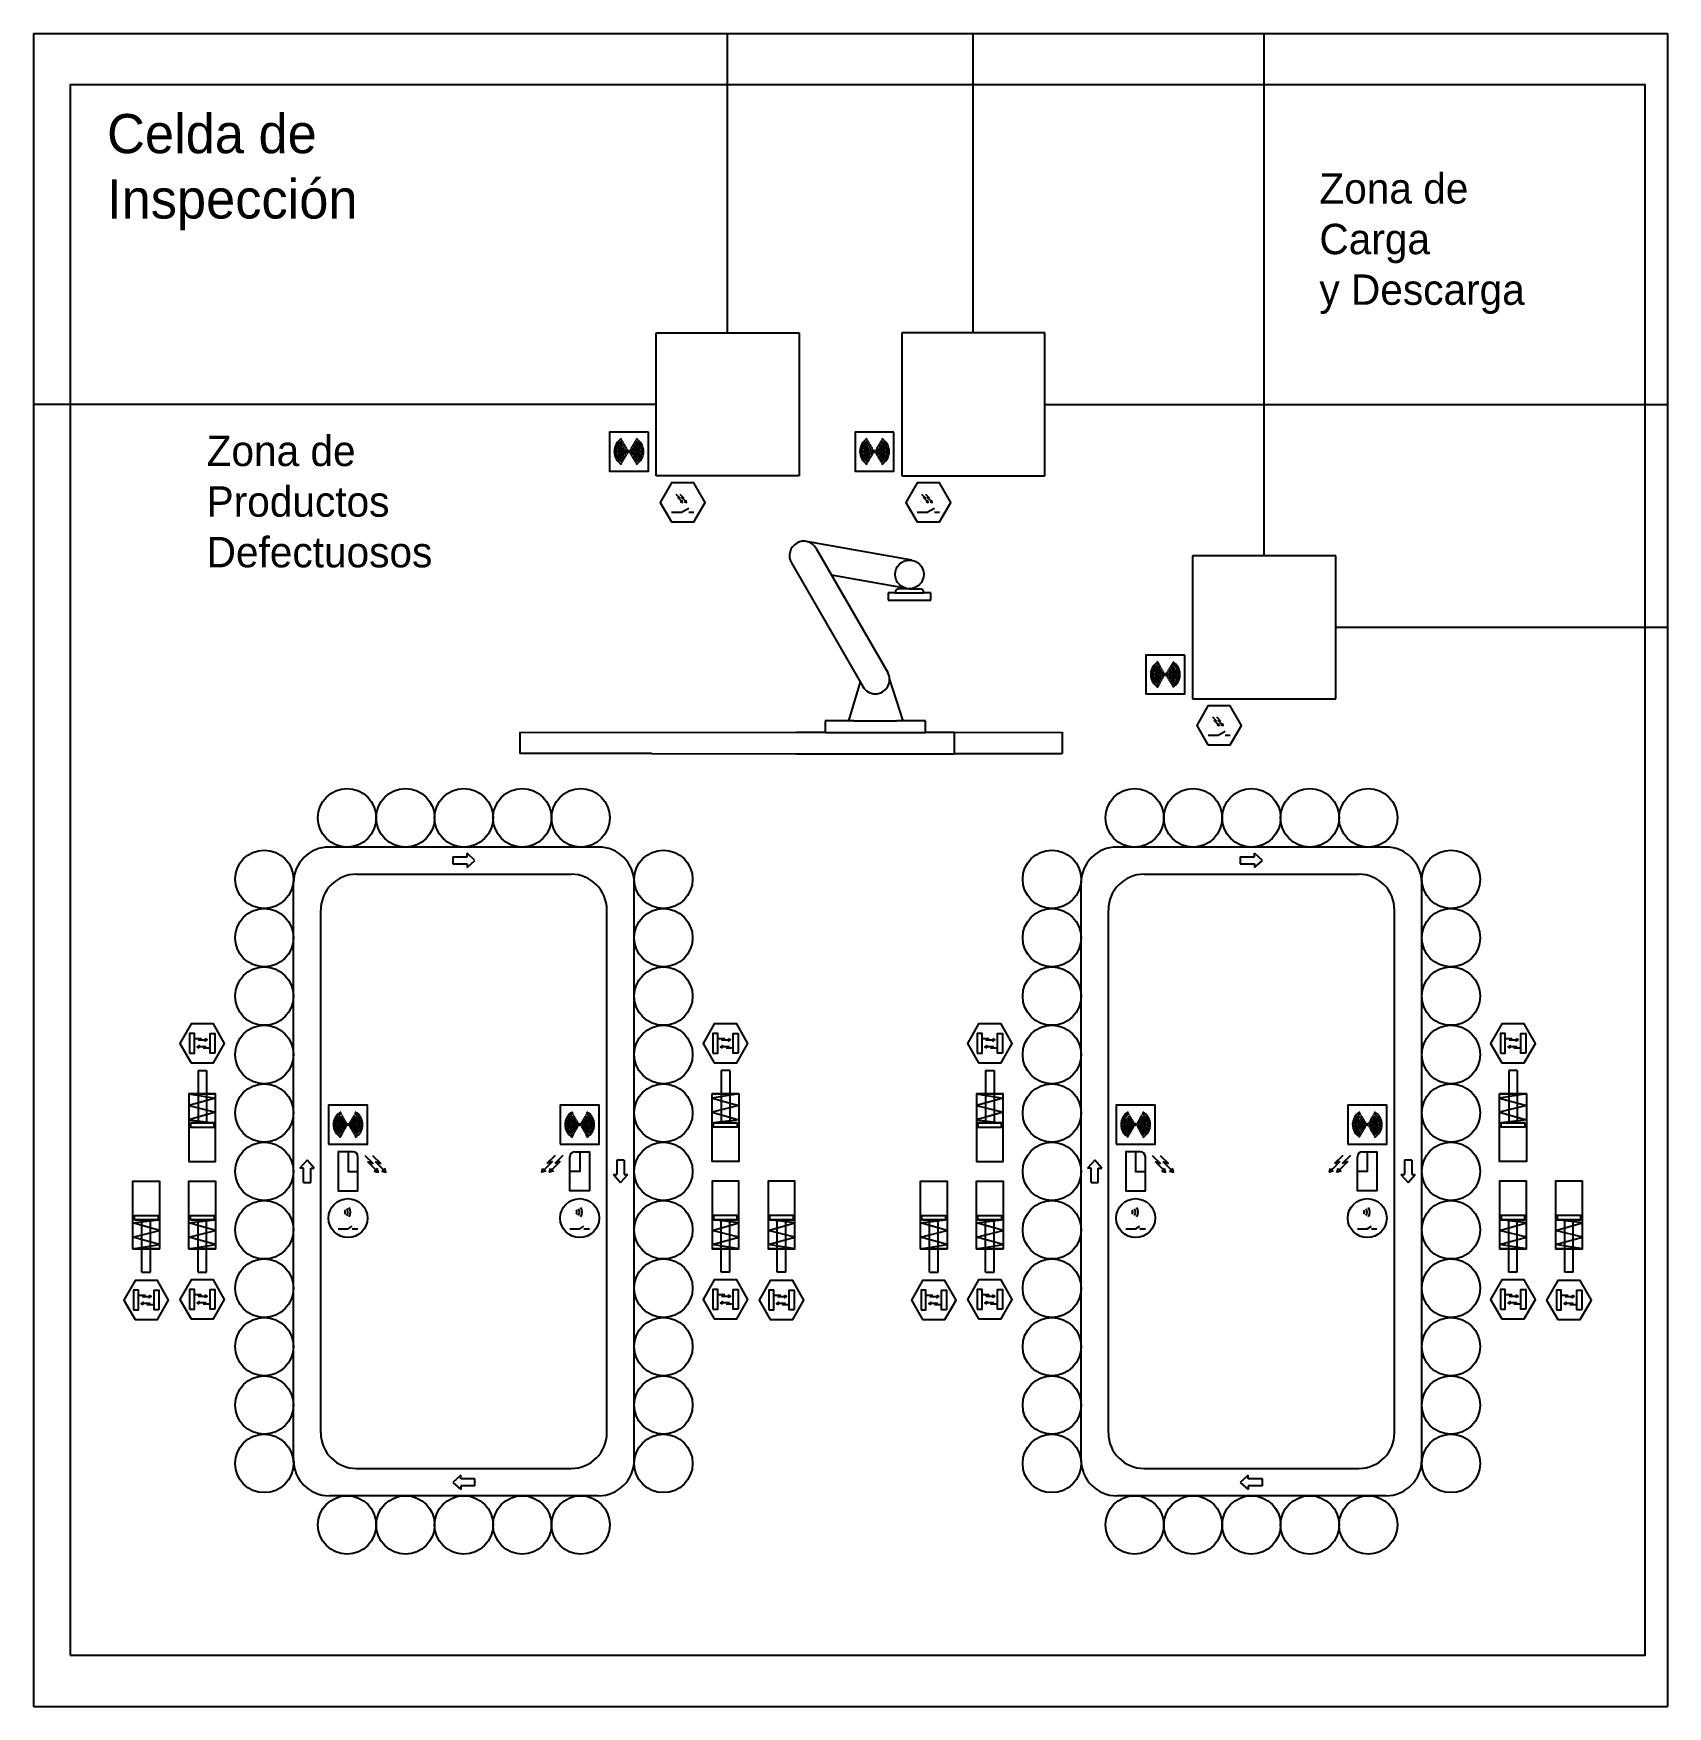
# Model space of a CAD drawing. Header units: millimetres. Extents: x 3428 to 11821, y 2366 to 10958.
import ezdxf

# ---------------------------------------------------------------- set-up
doc = ezdxf.new("R2010")
doc.units = ezdxf.units.MM
doc.header["$LTSCALE"] = 0.4
for name, color, linetype in [('01 Contornos vistos 0.35', 150, 'Continuous'), ('Almacenaje', 80, 'Continuous'), ('Celdas', 200, 'Continuous'), ('Maquina', 82, 'Continuous'), ('Robots', 80, 'Continuous'), ('Sensores', 211, 'Continuous'), ('Texto2', 7, 'Continuous'), ('TrayectAGV', 140, 'Continuous')]:
    doc.layers.add(name, color=color, linetype=linetype)

msp = doc.modelspace()

# ---------------------------------------------------------------- linework, layer by layer
at = {"layer": '01 Contornos vistos 0.35', "color": 6}
for p, q in [((6735.4, 8576.5), (6749.5, 8571.4)), ((6755.4, 8576.5), (6769.5, 8571.4)), ((7997.1, 8576.5), (8011.2, 8571.4)), ((8017.1, 8576.5), (8031.2, 8571.4)), ((9490.9, 7431.6), (9505, 7426.5)), ((9510.9, 7431.6), (9525, 7426.5)), ((4255.1, 5771.5), (4255.1, 5821.5)), ((4274.7, 5788.9), (4291.1, 5796.5)), ((4335.3, 5721.5), (4335.3, 5771.5)), ((6942.5, 5771.5), (6942.5, 5821.5)), ((6962.1, 5788.9), (6978.5, 5796.5)), ((7022.7, 5721.5), (7022.7, 5771.5)), ((8300.1, 5771.5), (8300.1, 5821.5)), ((8319.7, 5788.9), (8336.1, 5796.5)), ((8380.3, 5721.5), (8380.3, 5771.5)), ((10987.5, 5771.5), (10987.5, 5821.5)), ((11007.1, 5788.9), (11023.5, 5796.5)), ((11067.7, 5721.5), (11067.7, 5771.5)), ((4315.6, 5754.1), (4299.2, 5746.5)), ((7003, 5754.1), (6986.6, 5746.5)), ((8360.6, 5754.1), (8344.2, 5746.5)), ((11048, 5754.1), (11031.6, 5746.5)), ((5144, 5164.1), (5172.3, 5153.8)), ((5184.2, 5164.1), (5212.5, 5153.8)), ((6093.5, 5164.1), (6065.2, 5153.8)), ((6133.7, 5164.1), (6105.4, 5153.8)), ((9189, 5164.1), (9217.3, 5153.8)), ((9229.2, 5164.1), (9257.5, 5153.8)), ((10138.5, 5164.1), (10110.2, 5153.8)), ((10178.7, 5164.1), (10150.4, 5153.8)), ((4994, 4819.8), (5044, 4819.8)), ((5044, 4819.8), (5065.7, 4832.3)), ((5065.7, 4819.8), (5094, 4819.8)), ((6183.7, 4819.8), (6233.7, 4819.8)), ((6233.7, 4819.8), (6255.3, 4832.3)), ((6255.3, 4819.8), (6283.7, 4819.8)), ((9039, 4819.8), (9089, 4819.8)), ((9089, 4819.8), (9110.7, 4832.3)), ((9110.7, 4819.8), (9139, 4819.8)), ((10228.7, 4819.8), (10278.7, 4819.8)), ((10278.7, 4819.8), (10300.3, 4832.3)), ((10300.3, 4819.8), (10328.7, 4819.8)), ((3967.3, 4453.4), (3967.3, 4503.4)), ((3987, 4470.8), (4003.4, 4478.4)), ((4255.1, 4456.7), (4255.1, 4506.7)), ((4274.7, 4474), (4291.1, 4481.7)), ((6942.5, 4456.7), (6942.5, 4506.7)), ((6962.1, 4474), (6978.5, 4481.7)), ((7230.2, 4453.4), (7230.2, 4503.4)), ((7249.9, 4470.8), (7266.3, 4478.4)), ((8012.3, 4453.4), (8012.3, 4503.4)), ((8032, 4470.8), (8048.4, 4478.4)), ((8300.1, 4456.7), (8300.1, 4506.7)), ((8319.7, 4474), (8336.1, 4481.7)), ((10987.5, 4456.7), (10987.5, 4506.7)), ((11007.1, 4474), (11023.5, 4481.7)), ((11275.2, 4453.4), (11275.2, 4503.4)), ((11294.9, 4470.8), (11311.3, 4478.4)), ((4027.8, 4436), (4011.5, 4428.4)), ((4047.5, 4403.4), (4047.5, 4453.4)), ((4315.6, 4439.3), (4299.2, 4431.7)), ((4335.3, 4406.7), (4335.3, 4456.7)), ((7003, 4439.3), (6986.6, 4431.7)), ((7022.7, 4406.7), (7022.7, 4456.7)), ((7290.7, 4436), (7274.4, 4428.4)), ((7310.4, 4403.4), (7310.4, 4453.4)), ((8072.8, 4436), (8056.5, 4428.4)), ((8092.5, 4403.4), (8092.5, 4453.4)), ((8360.6, 4439.3), (8344.2, 4431.7)), ((8380.3, 4406.7), (8380.3, 4456.7)), ((11048, 4439.3), (11031.6, 4431.7)), ((11067.7, 4406.7), (11067.7, 4456.7)), ((11335.7, 4436), (11319.4, 4428.4)), ((11355.4, 4403.4), (11355.4, 4453.4))]:
    msp.add_line(p, q, dxfattribs=at)
for points in [[(3616.4, 2630.1), (11706.4, 2630.1), (11706.4, 10693.5), (3616.4, 10693.5)], [(6586.4, 8910.8), (6386.4, 8910.8), (6386.4, 8710.8), (6586.4, 8710.8)], [(7848.1, 8910.8), (7648.1, 8910.8), (7648.1, 8710.8), (7848.1, 8710.8)], [(9341.9, 7765.8), (9141.9, 7765.8), (9141.9, 7565.8), (9341.9, 7565.8)], [(4230.1, 5721.5), (4255.1, 5721.5), (4255.1, 5821.5), (4230.1, 5821.5)], [(4360.3, 5721.5), (4335.3, 5721.5), (4335.3, 5821.5), (4360.3, 5821.5)], [(6917.5, 5721.5), (6942.5, 5721.5), (6942.5, 5821.5), (6917.5, 5821.5)], [(7047.7, 5721.5), (7022.7, 5721.5), (7022.7, 5821.5), (7047.7, 5821.5)], [(8275.1, 5721.5), (8300.1, 5721.5), (8300.1, 5821.5), (8275.1, 5821.5)], [(8405.3, 5721.5), (8380.3, 5721.5), (8380.3, 5821.5), (8405.3, 5821.5)], [(10962.5, 5721.5), (10987.5, 5721.5), (10987.5, 5821.5), (10962.5, 5821.5)], [(11092.7, 5721.5), (11067.7, 5721.5), (11067.7, 5821.5), (11092.7, 5821.5)], [(4944, 5254.1), (5144, 5254.1), (5144, 5454.1), (4944, 5454.1)], [(6133.7, 5254.1), (6333.7, 5254.1), (6333.7, 5454.1), (6133.7, 5454.1)], [(8989, 5254.1), (9189, 5254.1), (9189, 5454.1), (8989, 5454.1)], [(10178.7, 5254.1), (10378.7, 5254.1), (10378.7, 5454.1), (10178.7, 5454.1)], [(3942.3, 4403.4), (3967.3, 4403.4), (3967.3, 4503.4), (3942.3, 4503.4)], [(4072.5, 4403.4), (4047.5, 4403.4), (4047.5, 4503.4), (4072.5, 4503.4)], [(4230.1, 4406.7), (4255.1, 4406.7), (4255.1, 4506.7), (4230.1, 4506.7)], [(4360.3, 4406.7), (4335.3, 4406.7), (4335.3, 4506.7), (4360.3, 4506.7)], [(6917.5, 4406.7), (6942.5, 4406.7), (6942.5, 4506.7), (6917.5, 4506.7)], [(7047.7, 4406.7), (7022.7, 4406.7), (7022.7, 4506.7), (7047.7, 4506.7)], [(7205.2, 4403.4), (7230.2, 4403.4), (7230.2, 4503.4), (7205.2, 4503.4)], [(7335.4, 4403.4), (7310.4, 4403.4), (7310.4, 4503.4), (7335.4, 4503.4)], [(7987.3, 4403.4), (8012.3, 4403.4), (8012.3, 4503.4), (7987.3, 4503.4)], [(8117.5, 4403.4), (8092.5, 4403.4), (8092.5, 4503.4), (8117.5, 4503.4)], [(8275.1, 4406.7), (8300.1, 4406.7), (8300.1, 4506.7), (8275.1, 4506.7)], [(8405.3, 4406.7), (8380.3, 4406.7), (8380.3, 4506.7), (8405.3, 4506.7)], [(10962.5, 4406.7), (10987.5, 4406.7), (10987.5, 4506.7), (10962.5, 4506.7)], [(11092.7, 4406.7), (11067.7, 4406.7), (11067.7, 4506.7), (11092.7, 4506.7)], [(11250.2, 4403.4), (11275.2, 4403.4), (11275.2, 4503.4), (11250.2, 4503.4)], [(11380.4, 4403.4), (11355.4, 4403.4), (11355.4, 4503.4), (11380.4, 4503.4)]]:
    msp.add_lwpolyline(points, close=True, dxfattribs=at)
for points in [[(5069, 5214.1), (4994, 5214.1), (4994, 5014.1), (5094, 5014.1), (5094, 5189.1)], [(5069, 5214.1), (5044, 5214.1), (5044, 5114.1), (5094, 5114.1), (5094, 5189.1)], [(6208.7, 5214.1), (6283.7, 5214.1), (6283.7, 5014.1), (6183.7, 5014.1), (6183.7, 5189.1)], [(6208.7, 5214.1), (6233.7, 5214.1), (6233.7, 5114.1), (6183.7, 5114.1), (6183.7, 5189.1)], [(9114, 5214.1), (9039, 5214.1), (9039, 5014.1), (9139, 5014.1), (9139, 5189.1)], [(9114, 5214.1), (9089, 5214.1), (9089, 5114.1), (9139, 5114.1), (9139, 5189.1)], [(10253.7, 5214.1), (10328.7, 5214.1), (10328.7, 5014.1), (10228.7, 5014.1), (10228.7, 5189.1)], [(10253.7, 5214.1), (10278.7, 5214.1), (10278.7, 5114.1), (10228.7, 5114.1), (10228.7, 5189.1)]]:
    msp.add_lwpolyline(points, dxfattribs=at)
for centre, radius in [((6486.4, 8810.8), 5), ((7748.1, 8810.8), 5), ((9241.9, 7665.8), 5), ((5044, 5354.1), 5), ((6233.7, 5354.1), 5), ((9089, 5354.1), 5), ((10278.7, 5354.1), 5), ((5044, 4874.1), 100), ((6233.7, 4874.1), 100), ((9089, 4874.1), 100), ((10278.7, 4874.1), 100)]:
    msp.add_circle(centre, radius, dxfattribs=at)
at = {"layer": '01 Contornos vistos 0.35', "color": 85, "true_color": 0x58ba48}
for centre in [(5038.9, 6929.9), (5338.9, 6929.9), (5638.9, 6929.9), (5938.9, 6929.9), (6238.9, 6929.9), (9083.9, 6929.9), (9383.9, 6929.9), (9683.9, 6929.9), (9983.9, 6929.9), (10283.9, 6929.9), (4614, 6614.1), (6663.7, 6614.1), (8659, 6614.1), (10708.7, 6614.1), (4614, 6314.1), (6663.7, 6314.1), (8659, 6314.1), (10708.7, 6314.1), (4614, 6014.1), (6663.7, 6014.1), (8659, 6014.1), (10708.7, 6014.1), (4614, 5714.1), (6663.7, 5714.1), (8659, 5714.1), (10708.7, 5714.1), (4614, 5414.1), (6663.7, 5414.1), (8659, 5414.1), (10708.7, 5414.1), (4614, 5114.1), (6663.7, 5114.1), (8659, 5114.1), (10708.7, 5114.1), (4614, 4814.1), (6663.7, 4814.1), (8659, 4814.1), (10708.7, 4814.1), (4614, 4514.1), (6663.7, 4514.1), (8659, 4514.1), (10708.7, 4514.1), (4614, 4214.1), (6663.7, 4214.1), (8659, 4214.1), (10708.7, 4214.1), (4614, 3914.1), (6663.7, 3914.1), (8659, 3914.1), (10708.7, 3914.1), (4614, 3614.1), (6663.7, 3614.1), (8659, 3614.1), (10708.7, 3614.1), (5038.9, 3298.3), (5338.9, 3298.3), (5638.9, 3298.3), (5938.9, 3298.3), (6238.9, 3298.3), (9083.9, 3298.3), (9383.9, 3298.3), (9683.9, 3298.3), (9983.9, 3298.3), (10283.9, 3298.3)]:
    msp.add_circle(centre, 150, dxfattribs=at)
at = {"layer": '01 Contornos vistos 0.35', "color": 6}
for centre, radius, start, end in [((6486.4, 8810.8), 75, 120, 240), ((6486.4, 8810.8), 65, 120, 240), ((6486.4, 8810.8), 55, 120, 240), ((6486.4, 8810.8), 55, 300, 60), ((6486.4, 8810.8), 65, 300, 60), ((6486.4, 8810.8), 75, 300, 60), ((7748.1, 8810.8), 75, 120, 240), ((7748.1, 8810.8), 65, 120, 240), ((7748.1, 8810.8), 55, 120, 240), ((7748.1, 8810.8), 55, 300, 60), ((7748.1, 8810.8), 65, 300, 60), ((7748.1, 8810.8), 75, 300, 60), ((6486.4, 8810.8), 45, 120, 240), ((6486.4, 8810.8), 35, 120, 240), ((6486.4, 8810.8), 25, 120, 240), ((6486.4, 8810.8), 15, 120, 240), ((6486.4, 8810.8), 15, 300, 60), ((6486.4, 8810.8), 25, 300, 60), ((6486.4, 8810.8), 35, 300, 60), ((6486.4, 8810.8), 45, 300, 60), ((7748.1, 8810.8), 45, 120, 240), ((7748.1, 8810.8), 35, 120, 240), ((7748.1, 8810.8), 25, 120, 240), ((7748.1, 8810.8), 15, 120, 240), ((7748.1, 8810.8), 15, 300, 60), ((7748.1, 8810.8), 25, 300, 60), ((7748.1, 8810.8), 35, 300, 60), ((7748.1, 8810.8), 45, 300, 60), ((9241.9, 7665.8), 75, 120, 240), ((9241.9, 7665.8), 65, 120, 240), ((9241.9, 7665.8), 55, 120, 240), ((9241.9, 7665.8), 45, 120, 240), ((9241.9, 7665.8), 35, 120, 240), ((9241.9, 7665.8), 25, 120, 240), ((9241.9, 7665.8), 15, 120, 240), ((9241.9, 7665.8), 15, 300, 60), ((9241.9, 7665.8), 25, 300, 60), ((9241.9, 7665.8), 35, 300, 60), ((9241.9, 7665.8), 45, 300, 60), ((9241.9, 7665.8), 55, 300, 60), ((9241.9, 7665.8), 65, 300, 60), ((9241.9, 7665.8), 75, 300, 60), ((5044, 5354.1), 75, 120, 240), ((5044, 5354.1), 75, 300, 60), ((6233.7, 5354.1), 75, 120, 240), ((6233.7, 5354.1), 75, 300, 60), ((9089, 5354.1), 75, 120, 240), ((9089, 5354.1), 75, 300, 60), ((10278.7, 5354.1), 75, 120, 240), ((10278.7, 5354.1), 75, 300, 60), ((5044, 5354.1), 65, 120, 240), ((5044, 5354.1), 55, 120, 240), ((5044, 5354.1), 45, 120, 240), ((5044, 5354.1), 35, 120, 240), ((5044, 5354.1), 25, 120, 240), ((5044, 5354.1), 15, 120, 240), ((5044, 5354.1), 15, 300, 60), ((5044, 5354.1), 25, 300, 60), ((5044, 5354.1), 35, 300, 60), ((5044, 5354.1), 45, 300, 60), ((5044, 5354.1), 55, 300, 60), ((5044, 5354.1), 65, 300, 60), ((6233.7, 5354.1), 65, 120, 240), ((6233.7, 5354.1), 55, 120, 240), ((6233.7, 5354.1), 45, 120, 240), ((6233.7, 5354.1), 35, 120, 240), ((6233.7, 5354.1), 25, 120, 240), ((6233.7, 5354.1), 15, 120, 240), ((6233.7, 5354.1), 15, 300, 60), ((6233.7, 5354.1), 25, 300, 60), ((6233.7, 5354.1), 35, 300, 60), ((6233.7, 5354.1), 45, 300, 60), ((6233.7, 5354.1), 55, 300, 60), ((6233.7, 5354.1), 65, 300, 60), ((9089, 5354.1), 65, 120, 240), ((9089, 5354.1), 55, 120, 240), ((9089, 5354.1), 45, 120, 240), ((9089, 5354.1), 35, 120, 240), ((9089, 5354.1), 25, 120, 240), ((9089, 5354.1), 15, 120, 240), ((9089, 5354.1), 15, 300, 60), ((9089, 5354.1), 25, 300, 60), ((9089, 5354.1), 35, 300, 60), ((9089, 5354.1), 45, 300, 60), ((9089, 5354.1), 55, 300, 60), ((9089, 5354.1), 65, 300, 60), ((10278.7, 5354.1), 65, 120, 240), ((10278.7, 5354.1), 55, 120, 240), ((10278.7, 5354.1), 45, 120, 240), ((10278.7, 5354.1), 35, 120, 240), ((10278.7, 5354.1), 25, 120, 240), ((10278.7, 5354.1), 15, 120, 240), ((10278.7, 5354.1), 15, 300, 60), ((10278.7, 5354.1), 25, 300, 60), ((10278.7, 5354.1), 35, 300, 60), ((10278.7, 5354.1), 45, 300, 60), ((10278.7, 5354.1), 55, 300, 60), ((10278.7, 5354.1), 65, 300, 60), ((5069, 5189.1), 25, 0, 90), ((6208.7, 5189.1), 25, 90, 180), ((9114, 5189.1), 25, 0, 90), ((10253.7, 5189.1), 25, 90, 180), ((5008.6, 4904.4), 20.8, 330, 30), ((5008.6, 4904.4), 34.7, 330, 30), ((5008.6, 4904.4), 48.6, 330, 30), ((6198.3, 4904.4), 20.8, 330, 30), ((6198.3, 4904.4), 34.7, 330, 30), ((6198.3, 4904.4), 48.6, 330, 30), ((9053.6, 4904.4), 20.8, 330, 30), ((9053.6, 4904.4), 34.7, 330, 30), ((9053.6, 4904.4), 48.6, 330, 30), ((10243.3, 4904.4), 20.8, 330, 30), ((10243.3, 4904.4), 34.7, 330, 30), ((10243.3, 4904.4), 48.6, 330, 30)]:
    msp.add_arc(centre, radius, start, end, dxfattribs=at)
at = {"layer": 'Almacenaje'}
for p, q in [((6626.4, 8685.8), (6626.4, 9420.6)), ((6626.4, 9420.6), (7361.3, 9420.6)), ((7361.3, 9420.6), (7361.3, 8685.8)), ((7888.1, 9420.6), (7888.1, 8685.8)), ((8622.9, 9420.6), (7888.1, 9420.6)), ((8622.9, 8685.8), (8622.9, 9420.6)), ((7361.3, 8685.8), (6626.4, 8685.8)), ((7888.1, 8685.8), (8622.9, 8685.8)), ((9381.9, 8275.7), (9381.9, 7540.8)), ((10116.8, 8275.7), (9381.9, 8275.7)), ((10116.8, 7540.8), (10116.8, 8275.7)), ((9381.9, 7540.8), (10116.8, 7540.8))]:
    msp.add_line(p, q, dxfattribs=at)
at = {"layer": 'Maquina'}
for p, q in [((6330, 6779.9), (4947.7, 6779.9)), ((10375, 6779.9), (8992.7, 6779.9)), ((5087.7, 6639.9), (6190, 6639.9)), ((9132.7, 6639.9), (10235, 6639.9)), ((4764, 3632), (4764, 6596.2)), ((6513.7, 3632), (6513.7, 6596.2)), ((8809, 3632), (8809, 6596.2)), ((10558.7, 3632), (10558.7, 6596.2)), ((4904, 3772), (4904, 6456.2)), ((6373.7, 3772), (6373.7, 6456.2)), ((8949, 3772), (8949, 6456.2)), ((10418.7, 3772), (10418.7, 6456.2)), ((5087.7, 3588.3), (6190, 3588.3)), ((9132.7, 3588.3), (10235, 3588.3)), ((6330, 3448.3), (4947.7, 3448.3)), ((10375, 3448.3), (8992.7, 3448.3))]:
    msp.add_line(p, q, dxfattribs=at)
for centre, start, end in [((4947.7, 6596.2), 90, 180), ((6330, 6596.2), 0, 90), ((8992.7, 6596.2), 90, 180), ((10375, 6596.2), 0, 90), ((5087.7, 6456.2), 90, 180), ((6190, 6456.2), 0, 90), ((9132.7, 6456.2), 90, 180), ((10235, 6456.2), 0, 90), ((5087.7, 3772), 180, 270), ((6190, 3772), 270, 0), ((9132.7, 3772), 180, 270), ((10235, 3772), 270, 0), ((4947.7, 3632), 180, 270), ((6330, 3632), 270, 0), ((8992.7, 3632), 180, 270), ((10375, 3632), 270, 0)]:
    msp.add_arc(centre, 183.7, start, end, dxfattribs=at)
at = {"layer": 'Robots'}
for p, q in [((7940.5, 8252.3), (7398, 8349.2)), ((7448.7, 8313.5), (7815.8, 7676.9)), ((7321.4, 8240.1), (7688.4, 7603.5)), ((7914.7, 8107.6), (7527.6, 8176.7)), ((7854.1, 8084.4), (7817.4, 8084.4)), ((7817.4, 8084.4), (7817.4, 8047.7)), ((7854.1, 8084.4), (8001.1, 8084.4)), ((7927.6, 8106.5), (7876.2, 8106.5)), ((7927.6, 8106.5), (7979.1, 8106.5)), ((8037.8, 8084.4), (8001.1, 8084.4)), ((8037.8, 8047.7), (8037.8, 8084.4)), ((7817.4, 8047.7), (8037.8, 8047.7)), ((7803.6, 7692.6), (7803.6, 7692.6)), ((7803.6, 7692.6), (7803.6, 7692.6)), ((7803.6, 7692.6), (7803.6, 7692.6)), ((7674.7, 7627.4), (7613.6, 7427.1)), ((7825.6, 7640.2), (7893.5, 7427.1)), ((7641.9, 7427.1), (7494.9, 7427.1)), ((7494.9, 7427.1), (7494.9, 7368.3)), ((7641.9, 7427.1), (7862.3, 7427.1)), ((8009.3, 7427.1), (7862.3, 7427.1)), ((8009.3, 7368.3), (8009.3, 7427.1)), ((5927, 7369.5), (5927, 7259.3)), ((5927.1, 7369.5), (7348, 7368.3)), ((7494.9, 7368.3), (7348, 7368.3)), ((7494.9, 7368.3), (8009.3, 7368.3)), ((8156.3, 7368.3), (8009.3, 7368.3)), ((8156.3, 7368.3), (8711.9, 7368.8)), ((8156.3, 7368.3), (8156.3, 7258.1)), ((6605, 7259.3), (5927.1, 7259.3)), ((6605, 7259.3), (7348, 7258.1)), ((7348, 7259.3), (7348, 7258.1)), ((7348, 7258.1), (8156.3, 7258.1))]:
    msp.add_line(p, q, dxfattribs=at)
for points in [[(8711.9, 7369.5), (8711.9, 7259.3)], [(8156.3, 7259.3), (8711.9, 7259.3)]]:
    msp.add_lwpolyline(points, dxfattribs=at)
msp.add_circle((7927.6, 8179.9), 73.5, dxfattribs=at)
for centre, radius, start, end in [((7385.1, 8276.8), 73.5, 29.96507, 209.96507), ((7876.2, 8084.4), 22, 90, 180), ((7979.1, 8084.4), 22, 0, 90), ((7752.1, 7640.2), 73.5, 209.96507, 29.96507)]:
    msp.add_arc(centre, radius, start, end, dxfattribs=at)
at = {"layer": 'Sensores', "color": 6}
for p, q in [((6728.4, 8592.6), (6749.5, 8571.4)), ((6748.4, 8592.6), (6769.5, 8571.4)), ((7990, 8592.6), (8011.2, 8571.4)), ((8010, 8592.6), (8031.2, 8571.4)), ((6735.4, 8576.5), (6756.6, 8555.3)), ((6755.4, 8576.5), (6776.6, 8555.3)), ((6757, 8498.7), (6793.8, 8520)), ((7997.1, 8576.5), (8018.3, 8555.3)), ((8017.1, 8576.5), (8038.3, 8555.3)), ((8018.7, 8498.7), (8055.5, 8520)), ((6706, 8498.7), (6757, 8498.7)), ((6793.8, 8498.7), (6819.4, 8498.7)), ((7967.6, 8498.7), (8018.7, 8498.7)), ((8055.5, 8498.7), (8081, 8498.7)), ((9483.9, 7447.6), (9505, 7426.5)), ((9490.9, 7431.6), (9512.1, 7410.4)), ((9503.9, 7447.6), (9525, 7426.5)), ((9510.9, 7431.6), (9532.1, 7410.4)), ((9461.5, 7353.8), (9512.5, 7353.8)), ((9512.5, 7353.8), (9549.3, 7375)), ((9549.3, 7353.8), (9574.8, 7353.8)), ((4255.1, 5796.5), (4291.1, 5796.5)), ((4274.7, 5788.9), (4310.8, 5788.9)), ((6942.5, 5796.5), (6978.5, 5796.5)), ((6962.1, 5788.9), (6998.2, 5788.9)), ((8300.1, 5796.5), (8336.1, 5796.5)), ((8319.7, 5788.9), (8355.8, 5788.9)), ((10987.5, 5796.5), (11023.5, 5796.5)), ((11007.1, 5788.9), (11043.2, 5788.9)), ((4315.6, 5754.1), (4279.5, 5754.1)), ((4335.3, 5746.5), (4299.2, 5746.5)), ((7003, 5754.1), (6966.9, 5754.1)), ((7022.7, 5746.5), (6986.6, 5746.5)), ((8360.6, 5754.1), (8324.5, 5754.1)), ((8380.3, 5746.5), (8344.2, 5746.5)), ((11048, 5754.1), (11011.9, 5754.1)), ((11067.7, 5746.5), (11031.6, 5746.5)), ((5129.8, 5196.3), (5172.3, 5153.8)), ((5144, 5164.1), (5186.5, 5121.6)), ((5170, 5196.3), (5212.5, 5153.8)), ((5184.2, 5164.1), (5226.7, 5121.6)), ((6093.5, 5164.1), (6051, 5121.6)), ((6107.7, 5196.3), (6065.2, 5153.8)), ((6133.7, 5164.1), (6091.2, 5121.6)), ((6147.9, 5196.3), (6105.4, 5153.8)), ((9174.8, 5196.3), (9217.3, 5153.8)), ((9189, 5164.1), (9231.5, 5121.6)), ((9215, 5196.3), (9257.5, 5153.8)), ((9229.2, 5164.1), (9271.7, 5121.6)), ((10138.5, 5164.1), (10096, 5121.6)), ((10152.7, 5196.3), (10110.2, 5153.8)), ((10178.7, 5164.1), (10136.2, 5121.6)), ((10192.9, 5196.3), (10150.4, 5153.8)), ((3967.3, 4478.4), (4003.4, 4478.4)), ((3987, 4470.8), (4023.1, 4470.8)), ((4255.1, 4481.7), (4291.1, 4481.7)), ((4274.7, 4474), (4310.8, 4474)), ((6942.5, 4481.7), (6978.5, 4481.7)), ((6962.1, 4474), (6998.2, 4474)), ((7230.2, 4478.4), (7266.3, 4478.4)), ((7249.9, 4470.8), (7286, 4470.8)), ((8012.3, 4478.4), (8048.4, 4478.4)), ((8032, 4470.8), (8068.1, 4470.8)), ((8300.1, 4481.7), (8336.1, 4481.7)), ((8319.7, 4474), (8355.8, 4474)), ((10987.5, 4481.7), (11023.5, 4481.7)), ((11007.1, 4474), (11043.2, 4474)), ((11275.2, 4478.4), (11311.3, 4478.4)), ((11294.9, 4470.8), (11331, 4470.8)), ((4027.8, 4436), (3991.8, 4436)), ((4047.5, 4428.4), (4011.5, 4428.4)), ((4315.6, 4439.3), (4279.5, 4439.3)), ((4335.3, 4431.7), (4299.2, 4431.7)), ((7003, 4439.3), (6966.9, 4439.3)), ((7022.7, 4431.7), (6986.6, 4431.7)), ((7290.7, 4436), (7254.7, 4436)), ((7310.4, 4428.4), (7274.4, 4428.4)), ((8072.8, 4436), (8036.8, 4436)), ((8092.5, 4428.4), (8056.5, 4428.4)), ((8360.6, 4439.3), (8324.5, 4439.3)), ((8380.3, 4431.7), (8344.2, 4431.7)), ((11048, 4439.3), (11011.9, 4439.3)), ((11067.7, 4431.7), (11031.6, 4431.7)), ((11335.7, 4436), (11299.7, 4436)), ((11355.4, 4428.4), (11319.4, 4428.4))]:
    msp.add_line(p, q, dxfattribs=at)
at = {"layer": 'Sensores'}
for p, q in [((4273.5, 5631.8), (4273.5, 5362.6)), ((4273.5, 5631.8), (4316.9, 5631.8)), ((4316.9, 5631.8), (4316.9, 5362.6)), ((6960.9, 5631.8), (6960.9, 5362.6)), ((7004.3, 5631.8), (6960.9, 5631.8)), ((7004.3, 5631.8), (7004.3, 5362.6)), ((8318.5, 5631.8), (8318.5, 5362.6)), ((8318.5, 5631.8), (8361.9, 5631.8)), ((8361.9, 5631.8), (8361.9, 5362.6)), ((11005.9, 5631.8), (11005.9, 5362.6)), ((11049.3, 5631.8), (11005.9, 5631.8)), ((11049.3, 5631.8), (11049.3, 5362.6)), ((4226.3, 5512.5), (4364, 5490.2)), ((7051.4, 5512.5), (6913.7, 5490.2)), ((8271.3, 5512.5), (8409, 5490.2)), ((11096.4, 5512.5), (10958.7, 5490.2)), ((4364, 5490.2), (4226.3, 5451.8)), ((4226.3, 5451.8), (4364, 5417.3)), ((4364, 5417.3), (4226.3, 5378.8)), ((6913.7, 5490.2), (7051.4, 5451.8)), ((7051.4, 5451.8), (6913.7, 5417.3)), ((6913.7, 5417.3), (7051.4, 5378.8)), ((8409, 5490.2), (8271.3, 5451.8)), ((8271.3, 5451.8), (8409, 5417.3)), ((8409, 5417.3), (8271.3, 5378.8)), ((10958.7, 5490.2), (11096.4, 5451.8)), ((11096.4, 5451.8), (10958.7, 5417.3)), ((10958.7, 5417.3), (11096.4, 5378.8)), ((4226.3, 5378.8), (4355.9, 5362.6)), ((4234.4, 5362.6), (4355.9, 5362.6)), ((7051.4, 5378.8), (6921.8, 5362.6)), ((7043.3, 5362.6), (6921.8, 5362.6)), ((8271.3, 5378.8), (8400.9, 5362.6)), ((8279.4, 5362.6), (8400.9, 5362.6)), ((11096.4, 5378.8), (10966.8, 5362.6)), ((11088.3, 5362.6), (10966.8, 5362.6)), ((3938.5, 4849.4), (4068.2, 4865.6)), ((4076.3, 4810.9), (3938.5, 4849.4)), ((3946.6, 4865.6), (4068.2, 4865.6)), ((3985.7, 4596.4), (3985.7, 4865.6)), ((4029.1, 4596.4), (4029.1, 4865.6)), ((4226.3, 4849.4), (4355.9, 4865.6)), ((4364, 4810.9), (4226.3, 4849.4)), ((4234.4, 4865.6), (4355.9, 4865.6)), ((4273.5, 4596.4), (4273.5, 4865.6)), ((4316.9, 4596.4), (4316.9, 4865.6)), ((6913.7, 4810.9), (7051.4, 4849.4)), ((7043.3, 4865.6), (6921.8, 4865.6)), ((7051.4, 4849.4), (6921.8, 4865.6)), ((6960.9, 4596.4), (6960.9, 4865.6)), ((7004.3, 4596.4), (7004.3, 4865.6)), ((7201.4, 4810.9), (7339.2, 4849.4)), ((7331.1, 4865.6), (7209.5, 4865.6)), ((7339.2, 4849.4), (7209.5, 4865.6)), ((7248.6, 4596.4), (7248.6, 4865.6)), ((7292, 4596.4), (7292, 4865.6)), ((7983.5, 4849.4), (8113.2, 4865.6)), ((8121.3, 4810.9), (7983.5, 4849.4)), ((7991.6, 4865.6), (8113.2, 4865.6)), ((8030.7, 4596.4), (8030.7, 4865.6)), ((8074.1, 4596.4), (8074.1, 4865.6)), ((8271.3, 4849.4), (8400.9, 4865.6)), ((8409, 4810.9), (8271.3, 4849.4)), ((8279.4, 4865.6), (8400.9, 4865.6)), ((8318.5, 4596.4), (8318.5, 4865.6)), ((8361.9, 4596.4), (8361.9, 4865.6)), ((10958.7, 4810.9), (11096.4, 4849.4)), ((11088.3, 4865.6), (10966.8, 4865.6)), ((11096.4, 4849.4), (10966.8, 4865.6)), ((11005.9, 4596.4), (11005.9, 4865.6)), ((11049.3, 4596.4), (11049.3, 4865.6)), ((11246.4, 4810.9), (11384.2, 4849.4)), ((11376.1, 4865.6), (11254.5, 4865.6)), ((11384.2, 4849.4), (11254.5, 4865.6)), ((11293.6, 4596.4), (11293.6, 4865.6)), ((11337, 4596.4), (11337, 4865.6)), ((3938.5, 4776.4), (4076.3, 4810.9)), ((4076.3, 4737.9), (3938.5, 4776.4)), ((3938.5, 4715.7), (4076.3, 4737.9)), ((4226.3, 4776.4), (4364, 4810.9)), ((4364, 4737.9), (4226.3, 4776.4)), ((4226.3, 4715.7), (4364, 4737.9)), ((7051.4, 4776.4), (6913.7, 4810.9)), ((6913.7, 4737.9), (7051.4, 4776.4)), ((7051.4, 4715.7), (6913.7, 4737.9)), ((7339.2, 4776.4), (7201.4, 4810.9)), ((7201.4, 4737.9), (7339.2, 4776.4)), ((7339.2, 4715.7), (7201.4, 4737.9)), ((7983.5, 4776.4), (8121.3, 4810.9)), ((8121.3, 4737.9), (7983.5, 4776.4)), ((7983.5, 4715.7), (8121.3, 4737.9)), ((8271.3, 4776.4), (8409, 4810.9)), ((8409, 4737.9), (8271.3, 4776.4)), ((8271.3, 4715.7), (8409, 4737.9)), ((11096.4, 4776.4), (10958.7, 4810.9)), ((10958.7, 4737.9), (11096.4, 4776.4)), ((11096.4, 4715.7), (10958.7, 4737.9)), ((11384.2, 4776.4), (11246.4, 4810.9)), ((11246.4, 4737.9), (11384.2, 4776.4)), ((11384.2, 4715.7), (11246.4, 4737.9)), ((3985.7, 4596.4), (4029.1, 4596.4)), ((4273.5, 4596.4), (4316.9, 4596.4)), ((7004.3, 4596.4), (6960.9, 4596.4)), ((7292, 4596.4), (7248.6, 4596.4)), ((8030.7, 4596.4), (8074.1, 4596.4)), ((8318.5, 4596.4), (8361.9, 4596.4)), ((11049.3, 4596.4), (11005.9, 4596.4)), ((11337, 4596.4), (11293.6, 4596.4))]:
    msp.add_line(p, q, dxfattribs=at)
at = {"layer": 'Sensores', "color": 6}
for points in [[(6704.8, 8449.9), (6819.9, 8449.9), (6877.5, 8549.6), (6819.9, 8649.3), (6704.8, 8649.3), (6647.3, 8549.6)], [(7966.5, 8449.9), (8081.6, 8449.9), (8139.2, 8549.6), (8081.6, 8649.3), (7966.5, 8649.3), (7908.9, 8549.6)], [(6759.9, 8558.7), (6753.3, 8552), (6762.4, 8549.6)], [(6779.9, 8558.7), (6773.3, 8552), (6782.4, 8549.6)], [(8021.6, 8558.7), (8014.9, 8552), (8024.1, 8549.6)], [(8041.6, 8558.7), (8034.9, 8552), (8044.1, 8549.6)], [(9460.3, 7305), (9575.4, 7305), (9633, 7404.7), (9575.4, 7504.3), (9460.3, 7504.3), (9402.8, 7404.7)], [(9515.4, 7413.8), (9508.8, 7407.1), (9517.9, 7404.7)], [(9535.4, 7413.8), (9528.8, 7407.1), (9537.9, 7404.7)], [(4237.6, 5671.8), (4352.7, 5671.8), (4410.3, 5771.5), (4352.7, 5871.2), (4237.6, 5871.2), (4180.1, 5771.5)], [(6925, 5671.8), (7040.1, 5671.8), (7097.7, 5771.5), (7040.1, 5871.2), (6925, 5871.2), (6867.5, 5771.5)], [(8282.6, 5671.8), (8397.7, 5671.8), (8455.3, 5771.5), (8397.7, 5871.2), (8282.6, 5871.2), (8225.1, 5771.5)], [(10970, 5671.8), (11085.1, 5671.8), (11142.7, 5771.5), (11085.1, 5871.2), (10970, 5871.2), (10912.5, 5771.5)], [(4279.5, 5748.5), (4279.5, 5759.8), (4269.7, 5754.1)], [(4310.8, 5794.6), (4310.8, 5783.2), (4320.6, 5788.9)], [(6966.9, 5748.5), (6966.9, 5759.8), (6957.1, 5754.1)], [(6998.2, 5794.6), (6998.2, 5783.2), (7008, 5788.9)], [(8324.5, 5748.5), (8324.5, 5759.8), (8314.7, 5754.1)], [(8355.8, 5794.6), (8355.8, 5783.2), (8365.6, 5788.9)], [(11011.9, 5748.5), (11011.9, 5759.8), (11002.1, 5754.1)], [(11043.2, 5794.6), (11043.2, 5783.2), (11053, 5788.9)], [(5193.2, 5128.3), (5179.9, 5114.9), (5198.1, 5110)], [(5233.4, 5128.3), (5220, 5114.9), (5238.3, 5110)], [(6044.3, 5128.3), (6057.7, 5114.9), (6039.4, 5110)], [(6084.5, 5128.3), (6097.9, 5114.9), (6079.6, 5110)], [(9238.2, 5128.3), (9224.9, 5114.9), (9243.1, 5110)], [(9278.4, 5128.3), (9265, 5114.9), (9283.3, 5110)], [(10089.3, 5128.3), (10102.7, 5114.9), (10084.4, 5110)], [(10129.5, 5128.3), (10142.9, 5114.9), (10124.6, 5110)], [(4237.6, 4357), (4352.7, 4357), (4410.3, 4456.7), (4352.7, 4556.4), (4237.6, 4556.4), (4180.1, 4456.7)], [(6925, 4357), (7040.1, 4357), (7097.7, 4456.7), (7040.1, 4556.4), (6925, 4556.4), (6867.5, 4456.7)], [(8282.6, 4357), (8397.7, 4357), (8455.3, 4456.7), (8397.7, 4556.4), (8282.6, 4556.4), (8225.1, 4456.7)], [(10970, 4357), (11085.1, 4357), (11142.7, 4456.7), (11085.1, 4556.4), (10970, 4556.4), (10912.5, 4456.7)], [(3949.9, 4353.7), (4065, 4353.7), (4122.5, 4453.4), (4065, 4553.1), (3949.9, 4553.1), (3892.3, 4453.4)], [(4023.1, 4476.4), (4023.1, 4465.1), (4032.9, 4470.8)], [(4310.8, 4479.7), (4310.8, 4468.4), (4320.6, 4474)], [(6998.2, 4479.7), (6998.2, 4468.4), (7008, 4474)], [(7212.8, 4353.7), (7327.9, 4353.7), (7385.4, 4453.4), (7327.9, 4553.1), (7212.8, 4553.1), (7155.2, 4453.4)], [(7286, 4476.4), (7286, 4465.1), (7295.8, 4470.8)], [(7994.9, 4353.7), (8110, 4353.7), (8167.5, 4453.4), (8110, 4553.1), (7994.9, 4553.1), (7937.3, 4453.4)], [(8068.1, 4476.4), (8068.1, 4465.1), (8077.9, 4470.8)], [(8355.8, 4479.7), (8355.8, 4468.4), (8365.6, 4474)], [(11043.2, 4479.7), (11043.2, 4468.4), (11053, 4474)], [(11257.8, 4353.7), (11372.9, 4353.7), (11430.4, 4453.4), (11372.9, 4553.1), (11257.8, 4553.1), (11200.2, 4453.4)], [(11331, 4476.4), (11331, 4465.1), (11340.8, 4470.8)], [(3991.8, 4430.4), (3991.8, 4441.7), (3981.9, 4436)], [(4279.5, 4433.6), (4279.5, 4445), (4269.7, 4439.3)], [(6966.9, 4433.6), (6966.9, 4445), (6957.1, 4439.3)], [(7254.7, 4430.4), (7254.7, 4441.7), (7244.8, 4436)], [(8036.8, 4430.4), (8036.8, 4441.7), (8026.9, 4436)], [(8324.5, 4433.6), (8324.5, 4445), (8314.7, 4439.3)], [(11011.9, 4433.6), (11011.9, 4445), (11002.1, 4439.3)], [(11299.7, 4430.4), (11299.7, 4441.7), (11289.8, 4436)]]:
    msp.add_lwpolyline(points, close=True, dxfattribs=at)
at = {"layer": 'Sensores'}
for points in [[(4226.3, 5512.5), (4226.3, 5164.1), (4364, 5164.1), (4364, 5512.5)], [(4364, 5512.5), (4364, 5512.5), (4226.3, 5512.5), (4226.3, 5512.5)], [(7051.4, 5512.5), (7051.4, 5164.1), (6913.7, 5164.1), (6913.7, 5512.5)], [(6913.7, 5512.5), (6913.7, 5512.5), (7051.4, 5512.5), (7051.4, 5512.5)], [(8271.3, 5512.5), (8271.3, 5164.1), (8409, 5164.1), (8409, 5512.5)], [(8409, 5512.5), (8409, 5512.5), (8271.3, 5512.5), (8271.3, 5512.5)], [(11096.4, 5512.5), (11096.4, 5164.1), (10958.7, 5164.1), (10958.7, 5512.5)], [(10958.7, 5512.5), (10958.7, 5512.5), (11096.4, 5512.5), (11096.4, 5512.5)], [(4234.4, 5362.6), (4234.4, 5340.3), (4355.9, 5340.3), (4355.9, 5362.6)], [(7043.3, 5362.6), (7043.3, 5340.3), (6921.8, 5340.3), (6921.8, 5362.6)], [(8279.4, 5362.6), (8279.4, 5340.3), (8400.9, 5340.3), (8400.9, 5362.6)], [(11088.3, 5362.6), (11088.3, 5340.3), (10966.8, 5340.3), (10966.8, 5362.6)], [(3938.5, 4715.7), (3938.5, 5064.1), (4076.3, 5064.1), (4076.3, 4715.7)], [(4226.3, 4715.7), (4226.3, 5064.1), (4364, 5064.1), (4364, 4715.7)], [(7051.4, 4715.7), (7051.4, 5064.1), (6913.7, 5064.1), (6913.7, 4715.7)], [(7339.2, 4715.7), (7339.2, 5064.1), (7201.4, 5064.1), (7201.4, 4715.7)], [(7983.5, 4715.7), (7983.5, 5064.1), (8121.3, 5064.1), (8121.3, 4715.7)], [(8271.3, 4715.7), (8271.3, 5064.1), (8409, 5064.1), (8409, 4715.7)], [(11096.4, 4715.7), (11096.4, 5064.1), (10958.7, 5064.1), (10958.7, 4715.7)], [(11384.2, 4715.7), (11384.2, 5064.1), (11246.4, 5064.1), (11246.4, 4715.7)], [(3946.6, 4865.6), (3946.6, 4887.8), (4068.2, 4887.8), (4068.2, 4865.6)], [(4234.4, 4865.6), (4234.4, 4887.8), (4355.9, 4887.8), (4355.9, 4865.6)], [(7043.3, 4865.6), (7043.3, 4887.8), (6921.8, 4887.8), (6921.8, 4865.6)], [(7331.1, 4865.6), (7331.1, 4887.8), (7209.5, 4887.8), (7209.5, 4865.6)], [(7991.6, 4865.6), (7991.6, 4887.8), (8113.2, 4887.8), (8113.2, 4865.6)], [(8279.4, 4865.6), (8279.4, 4887.8), (8400.9, 4887.8), (8400.9, 4865.6)], [(11088.3, 4865.6), (11088.3, 4887.8), (10966.8, 4887.8), (10966.8, 4865.6)], [(11376.1, 4865.6), (11376.1, 4887.8), (11254.5, 4887.8), (11254.5, 4865.6)], [(4076.3, 4715.7), (4076.3, 4715.7), (3938.5, 4715.7), (3938.5, 4715.7)], [(4364, 4715.7), (4364, 4715.7), (4226.3, 4715.7), (4226.3, 4715.7)], [(6913.7, 4715.7), (6913.7, 4715.7), (7051.4, 4715.7), (7051.4, 4715.7)], [(7201.4, 4715.7), (7201.4, 4715.7), (7339.2, 4715.7), (7339.2, 4715.7)], [(8121.3, 4715.7), (8121.3, 4715.7), (7983.5, 4715.7), (7983.5, 4715.7)], [(8409, 4715.7), (8409, 4715.7), (8271.3, 4715.7), (8271.3, 4715.7)], [(10958.7, 4715.7), (10958.7, 4715.7), (11096.4, 4715.7), (11096.4, 4715.7)], [(11246.4, 4715.7), (11246.4, 4715.7), (11384.2, 4715.7), (11384.2, 4715.7)]]:
    msp.add_lwpolyline(points, close=True, dxfattribs=at)
at = {"layer": 'Texto2'}
for p, q in [((5581.6, 6729.6), (5581.6, 6692.9)), ((5581.6, 6729.6), (5655.1, 6729.6)), ((5655.1, 6729.6), (5655.1, 6748)), ((5696.1, 6711.3), (5655.1, 6748)), ((5655.1, 6674.5), (5696.1, 6711.3)), ((9626.6, 6729.6), (9626.6, 6692.9)), ((9626.6, 6729.6), (9700.1, 6729.6)), ((9700.1, 6729.6), (9700.1, 6748)), ((9741.1, 6711.3), (9700.1, 6748)), ((9700.1, 6674.5), (9741.1, 6711.3)), ((5581.6, 6692.9), (5655.1, 6692.9)), ((5655.1, 6692.9), (5655.1, 6674.5)), ((9626.6, 6692.9), (9700.1, 6692.9)), ((9700.1, 6692.9), (9700.1, 6674.5)), ((4834, 5171.4), (4797.3, 5130.3)), ((4870.8, 5130.3), (4834, 5171.4)), ((6462.1, 5171.4), (6425.3, 5171.4)), ((6425.3, 5171.4), (6425.3, 5097.9)), ((6462.1, 5171.4), (6462.1, 5097.9)), ((8879, 5171.4), (8842.3, 5130.3)), ((8915.8, 5130.3), (8879, 5171.4)), ((10507.1, 5171.4), (10470.3, 5171.4)), ((10470.3, 5171.4), (10470.3, 5097.9)), ((10507.1, 5171.4), (10507.1, 5097.9)), ((4815.7, 5130.3), (4797.3, 5130.3)), ((4815.7, 5056.8), (4815.7, 5130.3)), ((4852.4, 5056.8), (4852.4, 5130.3)), ((4852.4, 5130.3), (4870.8, 5130.3)), ((6406.9, 5097.9), (6425.3, 5097.9)), ((6406.9, 5097.9), (6443.7, 5056.8)), ((6443.7, 5056.8), (6480.4, 5097.9)), ((6462.1, 5097.9), (6480.4, 5097.9)), ((8860.7, 5130.3), (8842.3, 5130.3)), ((8860.7, 5056.8), (8860.7, 5130.3)), ((8897.4, 5056.8), (8897.4, 5130.3)), ((8897.4, 5130.3), (8915.8, 5130.3)), ((10451.9, 5097.9), (10470.3, 5097.9)), ((10451.9, 5097.9), (10488.7, 5056.8)), ((10488.7, 5056.8), (10525.4, 5097.9)), ((10507.1, 5097.9), (10525.4, 5097.9)), ((4815.7, 5056.8), (4852.4, 5056.8)), ((8860.7, 5056.8), (8897.4, 5056.8)), ((5622.7, 3553.6), (5581.6, 3516.9)), ((5622.7, 3535.3), (5622.7, 3553.6)), ((5696.1, 3535.3), (5622.7, 3535.3)), ((5696.1, 3498.5), (5696.1, 3535.3)), ((9667.7, 3553.6), (9626.6, 3516.9)), ((9667.7, 3535.3), (9667.7, 3553.6)), ((9741.1, 3535.3), (9667.7, 3535.3)), ((9741.1, 3498.5), (9741.1, 3535.3)), ((5581.6, 3516.9), (5622.7, 3480.2)), ((5696.1, 3498.5), (5622.7, 3498.5)), ((5622.7, 3498.5), (5622.7, 3480.2)), ((9626.6, 3516.9), (9667.7, 3480.2)), ((9741.1, 3498.5), (9667.7, 3498.5)), ((9667.7, 3498.5), (9667.7, 3480.2))]:
    msp.add_line(p, q, dxfattribs=at)
at = {"layer": 'TrayectAGV'}
for p, q in [((3428.4, 10957.9), (11821, 10957.9)), ((3428.4, 10957.9), (3428.4, 2365.7)), ((6993.8, 9420.6), (6993.8, 10957.9)), ((8255.5, 9420.6), (8255.5, 10957.9)), ((9749.3, 8275.7), (9749.3, 10957.9)), ((11821, 10957.9), (11821, 2365.7)), ((6626.4, 9053.2), (3428.4, 9053.2)), ((8622.9, 9053.2), (11821, 9053.2)), ((10116.8, 7908.3), (11821, 7908.3)), ((3428.4, 2365.7), (11821, 2365.7))]:
    msp.add_line(p, q, dxfattribs=at)

# ---------------------------------------------------------------- texts
at = {"layer": 'Celdas', "insert": (3806.4, 10544.2), "char_height": 201.247, "attachment_point": 1}
msp.add_mtext_dynamic_manual_height_columns('Celda de Inspección', width=2170, gutter_width=1006.2, heights=[0], dxfattribs=at)
at = {"layer": 'Texto2', "attachment_point": 1}
for s, insert, char_height in [('Zona de\\PCarga\\Py Descarga', (10033, 10240.3), 155.97), ('Zona de\\PProductos\\PDefectuosos', (4317.7, 8892.1), 155.968)]:
    msp.add_mtext(s, dxfattribs=dict(at, insert=insert, char_height=char_height))

doc.saveas('drawing.dxf')
